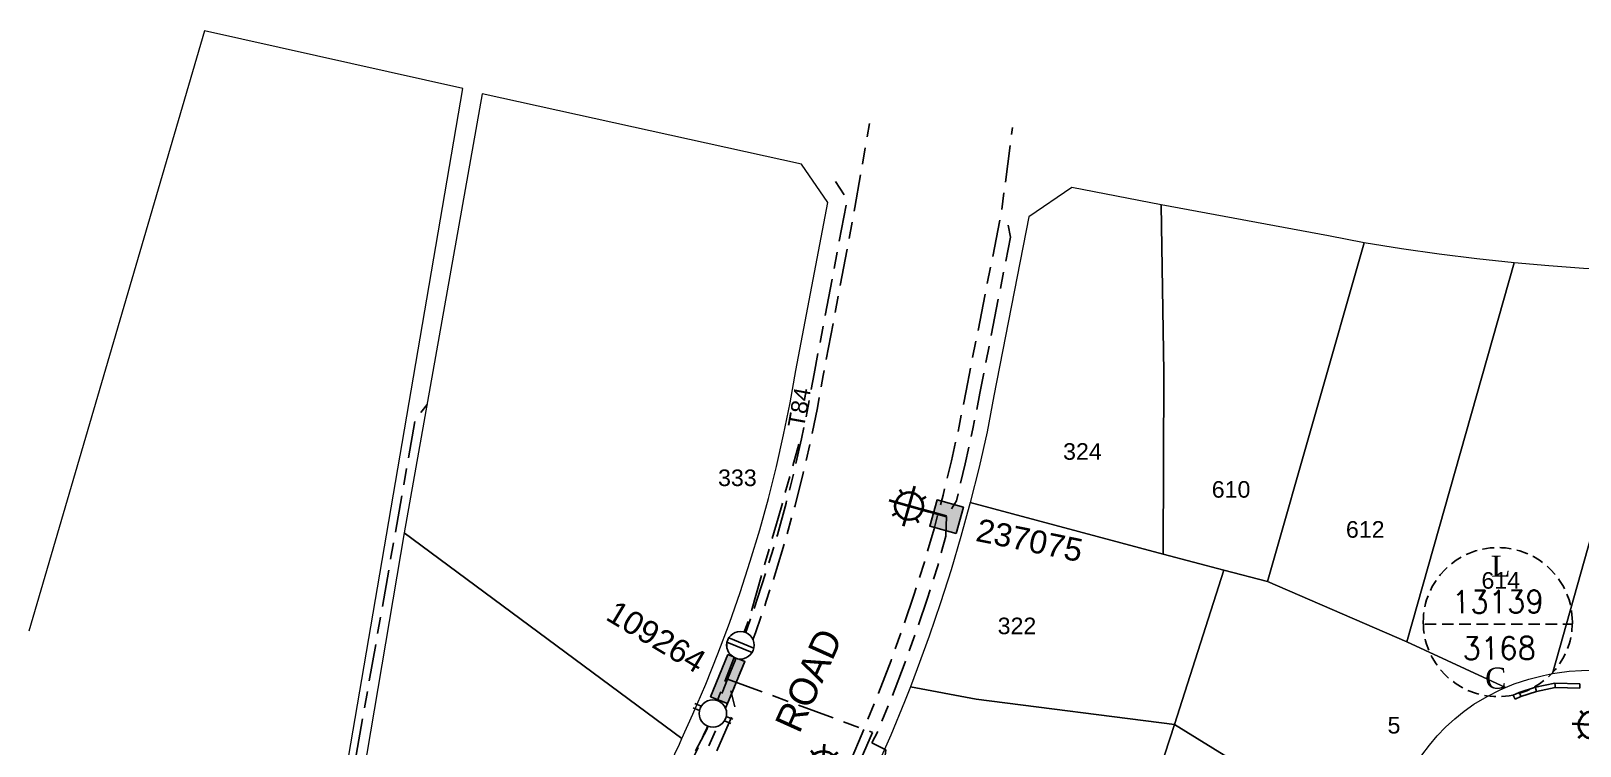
# Model space of a CAD drawing. Header units: metres. Extents: x -1 to 596445, y -2 to 12531291.
# Drawn here: x 297914.9 to 298083.1, y 6265674.9 to 6265752.6 of the extents above; entities that cross this region are included whole.
import ezdxf
from ezdxf.enums import TextEntityAlignment as Align

# ---------------------------------------------------------------- set-up
doc = ezdxf.new("R2010")
doc.units = ezdxf.units.M
for name, pattern in [('Cable Exist UG', [8.2, 4, -1.2, 1.8, -1.2]), ('HIDDEN2', [0.1875, 0.125, -0.0625]), ('IECLCHAINA', [8.2, 4, -1.2, 1.8, -1.2])]:
    doc.linetypes.add(name, pattern=pattern)
doc.layers.get('0').update_dxf_attribs({"color": 6})
doc.layers.add('Cadastre Land Parcels_SP_EXT', color=9, linetype='Continuous', lineweight=5)
for name, color, linetype in [('Equip_LV_EXT', 7, 'Continuous'), ('Equip_SP_SL_EXT', 7, 'Continuous'), ('Mains_HV_EXT', 7, 'Continuous'), ('Mains_LV_EXT', 7, 'Continuous'), ('Mains_SL_EXT', 7, 'Continuous'), ('Notes', 7, 'Continuous'), ('Notes_SL_MISC', 7, 'Continuous'), ('SupportsUG_SP_LV_EXT', 7, 'Continuous'), ('SupportsUG_SP_LV_SL_EXT', 7, 'Continuous'), ('UG_Details_SP_MISC', 7, 'Continuous')]:
    doc.layers.add(name, color=color, linetype=linetype)
doc.styles.add('AR12', font='Simplex')
doc.styles.add('COLUMN_LABEL', font='arial.ttf')
doc.styles.add('iecARIAL', font='arial.ttf', dxfattribs={"height": 2})
doc.styles.add('iecNAME', font='times.ttf')
doc.styles.add('ITALICT', font='ITALICT')
doc.styles.add('POLE_LABEL', font='arial.ttf')
doc.styles.get("Standard").update_dxf_attribs({"font": 'arial.ttf'})

# ---------------------------------------------------------------- blocks, each defined once
blk = doc.blocks.new('COLUMN_EXT')
blk.add_hatch(color=256).paths.add_polyline_path([(-1.49, 1.48), (-1.49, -1.49), (1.48, -1.49), (1.48, 1.48)])
blk.add_lwpolyline([(-1.49, -1.49), (1.48, -1.49), (1.48, 1.48), (-1.49, 1.48)], close=True)
for tag, height, style, flags, p in [('ASSET_NUM', 2.5, 'COLUMN_LABEL', 8, (2, 2)), ('STRUCTURE_PLANT_NUMBER', 0.2, 'POLE_LABEL', 9, (1.81, 0.03)), ('STREET_CODE', 0.2, 'COLUMN_LABEL', 9, (1.81, -0.2))]:
    blk.add_attdef(tag, text='', height=height, dxfattribs=dict(style=style, flags=flags)).set_placement(p, align=Align.MIDDLE_LEFT)
at = {"flags": 9}
for tag, p in [('COLUMN_TYPE', (1.81, -0.4)), ('OWNED_BY', (1.81, -0.6)), ('STATE', (1.81, -0.8)), ('USAGE', (1.81, -1)), ('STREETNAME', (1.81, -1.6)), ('LEGEND', (1.81, -1.2)), ('LOCATION', (1.81, -1.4)), ('SUBURB', (1.81, -1.8)), ('NOTES', (1.81, -2))]:
    blk.add_attdef(tag, text='', height=0.2, dxfattribs=at).set_placement(p, align=Align.MIDDLE_LEFT)
at = {"flags": 1}
blk.add_attdef('Z', (1.81, -2.35), '', height=0.2, dxfattribs=at)
blk = doc.blocks.new('PILLAR_EXT')
blk.add_hatch(color=256).paths.add_polyline_path([(-2.475, 0.99), (-2.475, -0.99), (2.475, -0.99), (2.475, 0.99)])
blk.add_lwpolyline([(-2.475, -0.99), (2.475, -0.99), (2.475, 0.99), (-2.475, 0.99)], close=True)
at = {"style": 'iecARIAL', "flags": 8}
blk.add_attdef('ASSET_NUM', (1.5, 3.5), '', height=2.5, dxfattribs=at)
for tag, p, flags in [('OWNED_BY', (0, -0.2), 9), ('STATE', (0, -0.4), 9), ('SUPPORT_TYPE', (0, -0.6), 9), ('STREETNAME', (0, -1.8), 9), ('USAGE', (0, -0.8), 9), ('LEGEND', (0, -1), 9), ('LOCATION', (0, -1.2), 9), ('NOTES', (0, -1.4), 9), ('PARENT', (0, -1.6), 9), ('SUBURB', (0, -2), 1)]:
    blk.add_attdef(tag, p, '', height=0.2, dxfattribs=dict(flags=flags))
blk = doc.blocks.new('*U183')
at = {"lineweight": 40}
for p, q in [((-5.04, 1.86), (-4.68, 1.43)), ((-3.88, -1.96), (-3.53, 2.53)), ((-1.46, 0.11), (-5.95, 0.46)), ((-2.14, 1.63), (-2.56, 1.26)), ((0, 0), (-2.21, 0.17)), ((-5.27, -1.05), (-4.84, -0.69)), ((-2.36, -1.28), (-2.73, -0.85))]:
    blk.add_line(p, q, dxfattribs=at)
blk.add_circle((-3.7, 0.29), 1.5, dxfattribs=at)
at = {"style": 'iecARIAL', "flags": 8}
blk.add_attdef('ASSET_NUM', (1.5, 1.5), '', height=2.5, dxfattribs=at)
for tag, p, height, flags in [('OPERATING_VOLTAGE', (0.98, -1.65), 0.2, 9), ('ORIENTATION', (0.98, -1.85), 0.2, 9), ('CONSTRUCTED_VOLTAGE', (0.98, -0.65), 0.2, 9), ('CONTROL_TYPE', (0.98, -0.85), 0.2, 9), ('LANTERN_PURPOSE', (0.98, -1.05), 0.2, 9), ('LANTERN_TYPE', (0.98, -1.25), 0.2, 9), ('NO_PHASES', (0.98, -1.45), 0.2, 9), ('LNUMBER', (2.18, -3.25), 2.5, 8), ('OWNED_BY', (0.98, -2.05), 0.2, 9), ('STATE', (0.98, -2.25), 0.2, 9), ('USAGE', (0.98, -2.45), 0.2, 9), ('CEXIST', (0.98, -2.65), 0.2, 9), ('CNEW', (0.98, -2.85), 0.2, 9), ('CNUMBER', (0.98, -3.05), 0.2, 9), ('CREMOVE', (0.98, -3.25), 0.2, 9), ('CREPLACE', (0.98, -3.45), 0.2, 9), ('LKINGHEIGHT', (0.98, -3.65), 0.2, 9), ('LBRACKET', (0.98, -3.85), 0.2, 9), ('LBRACKETVOCAB', (0.98, -4.05), 0.2, 9), ('LCATEGORY', (0.98, -4.25), 0.2, 9), ('LCHARGE1', (0.98, -4.45), 0.2, 9), ('LCHARGE1PERCENT', (0.98, -4.65), 0.2, 9), ('LCHARGE2', (0.98, -4.85), 0.2, 9), ('LCHARGE2PERCENT', (0.98, -5.05), 0.2, 9), ('LCHARGE3', (0.98, -5.25), 0.2, 9), ('LCHARGE3PERCENT', (0.98, -5.45), 0.2, 9), ('LEXIST', (0.98, -5.65), 0.2, 9), ('LLAMP', (0.98, -5.85), 0.2, 9), ('LLAMPVOCAB', (0.98, -6.05), 0.2, 9), ('LMAST', (0.98, -6.25), 0.2, 9), ('LMASTVOCAB', (0.98, -6.45), 0.2, 9), ('LNEW', (0.98, -6.65), 0.2, 9), ('LANTNUMBER', (0.98, -6.85), 0.2, 9), ('LOUTREACH', (0.98, -7.25), 0.2, 9), ('LOUTREACHVOCAB', (0.98, -7.45), 0.2, 9), ('LRATECODE', (0.98, -7.65), 0.2, 9), ('LREMOVE', (0.98, -7.85), 0.2, 9), ('LREPLACE', (0.98, -8.05), 0.2, 9), ('LTYPE', (0.98, -8.25), 0.2, 9), ('LTYPEVOCAB', (0.98, -8.45), 0.2, 9), ('STREETNAME', (0.98, -9.25), 0.2, 9), ('SUBURB', (0.98, -9.45), 0.2, 1), ('LEGEND', (0.98, -8.65), 0.2, 9), ('LOCATION', (0.98, -8.85), 0.2, 9), ('NOTES', (0.98, -9.05), 0.2, 9)]:
    blk.add_attdef(tag, p, '', height=height, dxfattribs=dict(flags=flags))
blk = doc.blocks.new('*U175')
at = {"lineweight": 40}
for p, q in [((0, 0), (-0.12, -2.11)), ((-0.08, -1.36), (-0.34, -5.85)), ((-1.58, -2.06), (-1.2, -2.48)), ((1.33, -2.23), (0.91, -2.61)), ((2.04, -3.73), (-2.45, -3.48)), ((-1.75, -4.98), (-1.33, -4.6)), ((1.17, -5.14), (0.79, -4.72))]:
    blk.add_line(p, q, dxfattribs=at)
blk.add_circle((-0.21, -3.6), 1.5, dxfattribs=at)
at = {"style": 'iecARIAL', "flags": 8}
blk.add_attdef('ASSET_NUM', (1.5, 1.5), '', height=2.5, dxfattribs=at)
for tag, p, height, flags in [('OPERATING_VOLTAGE', (0.98, -1.65), 0.2, 9), ('ORIENTATION', (0.98, -1.85), 0.2, 9), ('CONSTRUCTED_VOLTAGE', (0.98, -0.65), 0.2, 9), ('CONTROL_TYPE', (0.98, -0.85), 0.2, 9), ('LANTERN_PURPOSE', (0.98, -1.05), 0.2, 9), ('LANTERN_TYPE', (0.98, -1.25), 0.2, 9), ('NO_PHASES', (0.98, -1.45), 0.2, 9), ('LNUMBER', (2.18, -3.25), 2.5, 8), ('OWNED_BY', (0.98, -2.05), 0.2, 9), ('STATE', (0.98, -2.25), 0.2, 9), ('USAGE', (0.98, -2.45), 0.2, 9), ('CEXIST', (0.98, -2.65), 0.2, 9), ('CNEW', (0.98, -2.85), 0.2, 9), ('CNUMBER', (0.98, -3.05), 0.2, 9), ('CREMOVE', (0.98, -3.25), 0.2, 9), ('CREPLACE', (0.98, -3.45), 0.2, 9), ('LKINGHEIGHT', (0.98, -3.65), 0.2, 9), ('LBRACKET', (0.98, -3.85), 0.2, 9), ('LBRACKETVOCAB', (0.98, -4.05), 0.2, 9), ('LCATEGORY', (0.98, -4.25), 0.2, 9), ('LCHARGE1', (0.98, -4.45), 0.2, 9), ('LCHARGE1PERCENT', (0.98, -4.65), 0.2, 9), ('LCHARGE2', (0.98, -4.85), 0.2, 9), ('LCHARGE2PERCENT', (0.98, -5.05), 0.2, 9), ('LCHARGE3', (0.98, -5.25), 0.2, 9), ('LCHARGE3PERCENT', (0.98, -5.45), 0.2, 9), ('LEXIST', (0.98, -5.65), 0.2, 9), ('LLAMP', (0.98, -5.85), 0.2, 9), ('LLAMPVOCAB', (0.98, -6.05), 0.2, 9), ('LMAST', (0.98, -6.25), 0.2, 9), ('LMASTVOCAB', (0.98, -6.45), 0.2, 9), ('LNEW', (0.98, -6.65), 0.2, 9), ('LANTNUMBER', (0.98, -6.85), 0.2, 9), ('LOUTREACH', (0.98, -7.25), 0.2, 9), ('LOUTREACHVOCAB', (0.98, -7.45), 0.2, 9), ('LRATECODE', (0.98, -7.65), 0.2, 9), ('LREMOVE', (0.98, -7.85), 0.2, 9), ('LREPLACE', (0.98, -8.05), 0.2, 9), ('LTYPE', (0.98, -8.25), 0.2, 9), ('LTYPEVOCAB', (0.98, -8.45), 0.2, 9), ('STREETNAME', (0.98, -9.25), 0.2, 9), ('SUBURB', (0.98, -9.45), 0.2, 1), ('LEGEND', (0.98, -8.65), 0.2, 9), ('LOCATION', (0.98, -8.85), 0.2, 9), ('NOTES', (0.98, -9.05), 0.2, 9)]:
    blk.add_attdef(tag, p, '', height=height, dxfattribs=dict(flags=flags))
blk = doc.blocks.new('SL_LANTERN_EXT')
at = {"lineweight": 40}
for p, q in [((-1.46, 5.68), (-1.06, 5.28)), ((0, 1.97), (0, 6.47)), ((1.46, 5.68), (1.06, 5.28)), ((-2.25, 4.22), (2.25, 4.22)), ((-1.46, 2.76), (-1.06, 3.16)), ((0, 0), (0, 2.72)), ((1.46, 2.76), (1.06, 3.16))]:
    blk.add_line(p, q, dxfattribs=at)
blk.add_circle((0, 4.22), 1.5, dxfattribs=at)
at = {"style": 'iecARIAL', "flags": 8}
blk.add_attdef('ASSET_NUM', (1.5, 1.5), '', height=2.5, dxfattribs=at)
for tag, p, height, flags in [('OPERATING_VOLTAGE', (0.98, -1.65), 0.2, 9), ('ORIENTATION', (0.98, -1.85), 0.2, 9), ('CONSTRUCTED_VOLTAGE', (0.98, -0.65), 0.2, 9), ('CONTROL_TYPE', (0.98, -0.85), 0.2, 9), ('LANTERN_PURPOSE', (0.98, -1.05), 0.2, 9), ('LANTERN_TYPE', (0.98, -1.25), 0.2, 9), ('NO_PHASES', (0.98, -1.45), 0.2, 9), ('LNUMBER', (2.18, -3.25), 2.5, 8), ('OWNED_BY', (0.98, -2.05), 0.2, 9), ('STATE', (0.98, -2.25), 0.2, 9), ('USAGE', (0.98, -2.45), 0.2, 9), ('CEXIST', (0.98, -2.65), 0.2, 9), ('CNEW', (0.98, -2.85), 0.2, 9), ('CNUMBER', (0.98, -3.05), 0.2, 9), ('CREMOVE', (0.98, -3.25), 0.2, 9), ('CREPLACE', (0.98, -3.45), 0.2, 9), ('LKINGHEIGHT', (0.98, -3.65), 0.2, 9), ('LBRACKET', (0.98, -3.85), 0.2, 9), ('LBRACKETVOCAB', (0.98, -4.05), 0.2, 9), ('LCATEGORY', (0.98, -4.25), 0.2, 9), ('LCHARGE1', (0.98, -4.45), 0.2, 9), ('LCHARGE1PERCENT', (0.98, -4.65), 0.2, 9), ('LCHARGE2', (0.98, -4.85), 0.2, 9), ('LCHARGE2PERCENT', (0.98, -5.05), 0.2, 9), ('LCHARGE3', (0.98, -5.25), 0.2, 9), ('LCHARGE3PERCENT', (0.98, -5.45), 0.2, 9), ('LEXIST', (0.98, -5.65), 0.2, 9), ('LLAMP', (0.98, -5.85), 0.2, 9), ('LLAMPVOCAB', (0.98, -6.05), 0.2, 9), ('LMAST', (0.98, -6.25), 0.2, 9), ('LMASTVOCAB', (0.98, -6.45), 0.2, 9), ('LNEW', (0.98, -6.65), 0.2, 9), ('LANTNUMBER', (0.98, -6.85), 0.2, 9), ('LOUTREACH', (0.98, -7.25), 0.2, 9), ('LOUTREACHVOCAB', (0.98, -7.45), 0.2, 9), ('LRATECODE', (0.98, -7.65), 0.2, 9), ('LREMOVE', (0.98, -7.85), 0.2, 9), ('LREPLACE', (0.98, -8.05), 0.2, 9), ('LTYPE', (0.98, -8.25), 0.2, 9), ('LTYPEVOCAB', (0.98, -8.45), 0.2, 9), ('STREETNAME', (0.98, -9.25), 0.2, 9), ('SUBURB', (0.98, -9.45), 0.2, 1), ('LEGEND', (0.98, -8.65), 0.2, 9), ('LOCATION', (0.98, -8.85), 0.2, 9), ('NOTES', (0.98, -9.05), 0.2, 9)]:
    blk.add_attdef(tag, p, '', height=height, dxfattribs=dict(flags=flags))
blk = doc.blocks.new('LV_UG_LINKS_CLOSED_EXT')
blk.add_wipeout([(-1.06, 1.06), (-1.18, 0.92), (-1.29, 0.76), (-1.37, 0.59), (-1.43, 0.42), (-1.48, 0.23), (-1.49, 0.05), (-1.49, -0.14), (-1.46, -0.33), (-1.41, -0.51), (-1.33, -0.68), (-1.24, -0.84), (-1.12, -0.99), (-0.99, -1.12), (-0.84, -1.24), (-0.68, -1.33), (-0.51, -1.41), (-0.33, -1.46), (-0.14, -1.49), (0.05, -1.49), (0.23, -1.48), (0.42, -1.43), (0.59, -1.37), (0.76, -1.29), (0.92, -1.18), (1.06, -1.06), (1.18, -0.92), (1.29, -0.76), (1.37, -0.59), (1.43, -0.42), (1.48, -0.23), (1.49, -0.05), (1.49, 0.14), (1.46, 0.33), (1.41, 0.51), (1.33, 0.68), (1.24, 0.84), (1.12, 0.99), (0.99, 1.12), (0.84, 1.24), (0.68, 1.33), (0.51, 1.41), (0.33, 1.46), (0.14, 1.49), (-0.05, 1.49), (-0.23, 1.48), (-0.42, 1.43), (-0.59, 1.37), (-0.76, 1.29), (-0.92, 1.18)])
for p, q in [((-0.25, -1.48), (-0.25, 1.48)), ((0.25, -1.48), (0.25, 1.48))]:
    blk.add_line(p, q)
blk.add_circle((0, 0), 1.5)
at = {"flags": 9}
for tag, p in [('ACTUAL_STATUS', (0, 0)), ('CONSTRUCTED_VOLTAGE', (0, -0.2)), ('OPERATING_VOLTAGE', (0, -0.6)), ('ORIENTATION', (0, -0.8)), ('STATE', (0, -1)), ('SWITCH_TYPE', (0, -1.2)), ('NO_PHASES', (0, -0.4)), ('USAGE', (0, -1.4)), ('NOTES', (0, -1.6))]:
    blk.add_attdef(tag, text='', height=0.2, dxfattribs=at).set_placement(p, align=Align.MIDDLE_LEFT)
at = {"flags": 1}
blk.add_attdef('Z', (0, 0), '', height=0.2, dxfattribs=at)
blk = doc.blocks.new('LV_UG_LINKS_OPEN_EXT')
blk.add_wipeout([(-0.25, 1.47), (-0.43, 1.43), (-0.61, 1.36), (-0.77, 1.28), (-0.93, 1.17), (-1.07, 1.05), (-1.19, 0.9), (-1.29, 0.75), (-1.38, 0.58), (-1.44, 0.4), (-1.48, 0.22), (-1.49, 0.03), (-1.49, -0.16), (-1.45, -0.34), (-1.4, -0.52), (-1.32, -0.69), (-1.23, -0.85), (-1.11, -1), (-0.98, -1.13), (-0.83, -1.24), (-0.66, -1.34), (-0.49, -1.41), (-0.31, -1.46), (-0.13, -1.49), (0.06, -1.49), (0.25, -1.47), (0.43, -1.43), (0.61, -1.36), (0.77, -1.28), (0.93, -1.17), (1.07, -1.05), (1.19, -0.9), (1.29, -0.75), (1.38, -0.58), (1.44, -0.4), (1.48, -0.22), (1.49, -0.03), (1.49, 0.16), (1.45, 0.34), (1.4, 0.52), (1.32, 0.69), (1.23, 0.85), (1.11, 1), (0.98, 1.13), (0.83, 1.24), (0.66, 1.34), (0.49, 1.41), (0.31, 1.46), (0.13, 1.49), (-0.06, 1.49)])
for p, q in [((-0.25, 1.47), (-0.25, 2.22)), ((0.25, 1.47), (0.25, 2.22)), ((-0.25, -1.47), (-0.25, -2.22)), ((0.25, -1.47), (0.25, -2.22))]:
    blk.add_line(p, q)
blk.add_lwpolyline([(0, -1.49, 1), (0, 1.49, 1)], format="xyb", close=True)
at = {"flags": 9}
for tag, p in [('ACTUAL_STATUS', (0, 0)), ('CONSTRUCTED_VOLTAGE', (0, -0.2)), ('OPERATING_VOLTAGE', (0, -0.6)), ('ORIENTATION', (0, -0.8)), ('STATE', (0, -1)), ('SWITCH_TYPE', (0, -1.2)), ('NO_PHASES', (0, -0.4)), ('USAGE', (0, -1.4)), ('NOTES', (0, -1.6))]:
    blk.add_attdef(tag, text='', height=0.2, dxfattribs=at).set_placement(p, align=Align.MIDDLE_LEFT)
at = {"flags": 1}
blk.add_attdef('Z', (0, 0), '', height=0.2, dxfattribs=at)

msp = doc.modelspace()

# ---------------------------------------------------------------- linework, layer by layer
at = {"layer": 'Cadastre Land Parcels_SP_EXT', "linetype": 'Continuous'}
for points in [[(297907.72, 6265610.41), (297921.83, 6265629.19), (297935.09, 6265646.96), (297947.61, 6265663.32), (297947.66, 6265663.67), (297961.77, 6265746.33), (297933.73, 6265752.58), (297914.66, 6265687.38)], [(298065.92, 6265673.9), (298066.74, 6265674.97), (298067.6, 6265675.98), (298068.51, 6265676.93), (298069.5, 6265677.84), (298070.52, 6265678.68), (298071.58, 6265679.45), (298073, 6265680.26), (298074.44, 6265681), (298075.02, 6265681.26), (298064.3, 6265686.21), (298049.16, 6265692.75), (298044.43, 6265694), (298039.08, 6265677.22), (298061.87, 6265663.12)]]:
    msp.add_lwpolyline(points, dxfattribs=at)
for points in [[(297998.55, 6265738.11), (297963.9, 6265745.74), (297955.4, 6265698.06), (297985.58, 6265675.72), (297986.76, 6265678.33), (297988.16, 6265681.6), (297989.48, 6265684.9), (297990.73, 6265688.23), (297991.9, 6265691.58), (297992.99, 6265694.96), (297994.02, 6265698.37), (297994.96, 6265701.79), (297995.83, 6265705.24), (297996.62, 6265708.71), (297997.33, 6265712.19), (297997.96, 6265715.69), (298001.41, 6265733.96), (297998.55, 6265738.11)], [(298037.91, 6265715.52), (298037.61, 6265733.7), (298027.9, 6265735.56), (298023.23, 6265732.37), (298019.45, 6265712.95), (298018.73, 6265709.03), (298017.84, 6265705.17), (298016.87, 6265701.33), (298037.85, 6265695.75), (298037.91, 6265715.52)], [(298059.67, 6265729.55), (298055.8, 6265730.31), (298037.61, 6265733.7), (298037.91, 6265715.52), (298037.85, 6265695.75), (298044.43, 6265694), (298049.16, 6265692.75), (298059.67, 6265729.55)], [(298075.96, 6265727.39), (298071.88, 6265727.82), (298067.8, 6265728.32), (298063.73, 6265728.9), (298059.67, 6265729.55), (298049.16, 6265692.75), (298064.3, 6265686.21), (298075.96, 6265727.39)], [(298075.96, 6265681.63), (298077.53, 6265682.16), (298079.14, 6265682.55), (298080.13, 6265682.75), (298092.43, 6265726.45), (298090.98, 6265726.47), (298087.22, 6265726.58), (298083.47, 6265726.78), (298079.71, 6265727.05), (298075.96, 6265727.39), (298064.3, 6265686.21), (298075.02, 6265681.26), (298075.96, 6265681.63)], [(298110.54, 6265726.82), (298106.62, 6265726.6), (298102.7, 6265726.46), (298098.77, 6265726.39), (298094.84, 6265726.4), (298092.43, 6265726.45), (298080.13, 6265682.75), (298080.62, 6265682.84), (298081.93, 6265683.02), (298083.25, 6265683.11), (298084.58, 6265683.14), (298085.9, 6265683.08), (298087.67, 6265682.72), (298094.4, 6265681.33), (298096.63, 6265688.06), (298102.33, 6265703.57), (298110.54, 6265726.82)], [(298044.43, 6265694), (298037.85, 6265695.75), (298016.87, 6265701.33), (298015.87, 6265697.67), (298014.8, 6265694.04), (298013.65, 6265690.43), (298012.43, 6265686.83), (298011.13, 6265683.26), (298010.38, 6265681.32), (298017.52, 6265679.96), (298039.08, 6265677.22), (298044.43, 6265694)], [(297970.36, 6265649.43), (297971.22, 6265650.84), (297971.68, 6265651.52), (297975.01, 6265656.42), (297976.89, 6265659.44), (297978.71, 6265662.49), (297979.39, 6265663.68), (297980.46, 6265665.58), (297982.15, 6265668.71), (297983.76, 6265671.88), (297985.3, 6265675.09), (297985.58, 6265675.72), (297955.4, 6265698.06), (297950.14, 6265666.8), (297947.66, 6265663.67), (297969.57, 6265648.12), (297970.36, 6265649.43)], [(298034.76, 6265663.99), (298039.08, 6265677.22), (298017.52, 6265679.96), (298010.38, 6265681.32), (298009.74, 6265679.68), (298008.25, 6265676.07), (298006.68, 6265672.48), (298008.54, 6265666.98), (298032.12, 6265654.5), (298034.76, 6265663.99)], [(298052.32, 6265646.35), (298053.56, 6265646.59), (298054.7, 6265647.14), (298055.83, 6265647.69), (298056.8, 6265648.5), (298057.73, 6265649.28), (298058.45, 6265650.27), (298059.12, 6265651.21), (298059.58, 6265652.27), (298059.99, 6265653.24), (298060.19, 6265654.28), (298061.87, 6265663.12), (298039.08, 6265677.22), (298034.76, 6265663.99), (298032.12, 6265654.5), (298045.68, 6265647.31), (298046.62, 6265646.82), (298047.64, 6265646.53), (298048.74, 6265646.22), (298049.9, 6265646.16), (298051.12, 6265646.11), (298052.32, 6265646.35)]]:
    msp.add_lwpolyline(points, close=True, dxfattribs=at)
at = {"layer": 'Mains_HV_EXT', "linetype": 'Cable Exist UG', "flags": 128}
for points in [[(298044.91, 6265582.96), (298047.68, 6265586.93), (298047.68, 6265586.93), (298035.48, 6265594.59), (298035.48, 6265594.59), (298040.77, 6265602.68), (298043.15, 6265606.21), (298044.43, 6265608.14), (298044.43, 6265608.14), (298049.28, 6265615.59), (298049.82, 6265616.6), (298050.26, 6265617.68), (298050.6, 6265618.79), (298050.84, 6265619.92), (298050.97, 6265621.08), (298051, 6265622.24), (298050.92, 6265623.39), (298050.74, 6265624.52), (298050.44, 6265625.61), (298050.05, 6265626.67), (298049.56, 6265627.7), (298048.97, 6265628.66), (298048.29, 6265629.56), (298047.52, 6265630.39), (298046.67, 6265631.13), (298045.75, 6265631.77), (298044.75, 6265632.3), (298043.88, 6265632.8), (298025.73, 6265641.85), (298023.18, 6265643.23), (298023.18, 6265643.23), (298001.87, 6265653.71), (297983.41, 6265664.74), (297983.41, 6265664.74), (297984.8, 6265667.33), (297986.45, 6265670.55), (297988.02, 6265673.82), (297988.32, 6265674.48), (297990.13, 6265678.58), (297990.13, 6265678.58), (297990.93, 6265680.45), (297992.28, 6265683.81), (297993.55, 6265687.2), (297994.74, 6265690.62), (297995.86, 6265694.07), (297996.9, 6265697.54), (297997.86, 6265701.03), (297998.74, 6265704.54), (297999.55, 6265708.07), (298000.28, 6265711.62), (298000.91, 6265715.14), (298004.36, 6265733.41), (298005.95, 6265742.53)], [(298045.64, 6265582.06), (298049.51, 6265587.35), (298049.51, 6265587.35), (298048.66, 6265588.34), (298060.75, 6265605.4), (298062.05, 6265607.4), (298062.61, 6265608.43), (298063.1, 6265609.33), (298063.67, 6265610.5), (298064.25, 6265611.85), (298064.76, 6265613.29), (298065.25, 6265614.69), (298065.66, 6265616.12), (298066, 6265617.57), (298066.26, 6265619.04), (298066.48, 6265620.72), (298069.54, 6265635.39), (298045.56, 6265643.61), (298045.56, 6265643.61), (298006.09, 6265664.13), (298003.57, 6265672.56), (298003.57, 6265672.56), (298005.49, 6265677.09), (298006.93, 6265680.63), (298008.29, 6265684.18), (298009.56, 6265687.72), (298010.77, 6265691.29), (298011.9, 6265694.88), (298012.96, 6265698.5), (298013.94, 6265702.15), (298014.85, 6265705.89), (298015.69, 6265709.65), (298016.43, 6265713.49), (298020.26, 6265732.84), (298021.48, 6265742.08)]]:
    msp.add_lwpolyline(points, dxfattribs=at)
at = {"layer": 'Mains_LV_EXT', "linetype": 'Cable Exist UG', "flags": 128}
for points in [[(297990.54, 6265682.16), (297991.35, 6265684.19), (297991.35, 6265684.19), (297992.61, 6265687.54), (297993.79, 6265690.94), (297994.9, 6265694.37), (297995.94, 6265697.82), (297996.89, 6265701.29), (297997.77, 6265704.78), (297998.57, 6265708.28), (297999.29, 6265711.81), (297999.93, 6265715.32), (298003.51, 6265734.27), (298002.27, 6265736.23)], [(297996.66, 6265652.33), (297995.97, 6265656.14), (297995.97, 6265656.14), (297990.56, 6265659.32), (297982.09, 6265664.39), (297982.22, 6265664.62), (297983.43, 6265666.89), (297984.18, 6265668.3), (297984.18, 6265668.3), (297985.55, 6265671), (297987.11, 6265674.24), (297987.4, 6265674.89), (297987.93, 6265676.06), (297987.93, 6265676.06), (297988.59, 6265677.52), (297990.01, 6265680.83), (297990.21, 6265681.33), (297990.54, 6265682.16)], [(298048.33, 6265568.24), (298047.52, 6265570.79), (298055.68, 6265582.89), (298055.68, 6265582.89), (298049.38, 6265587.08), (298047.73, 6265588.06), (298047.73, 6265588.06), (298036.87, 6265594.54), (298038.99, 6265597.93), (298040.93, 6265601.05), (298040.93, 6265601.05), (298041.64, 6265602.17), (298044.02, 6265605.68), (298046.15, 6265608.93), (298046.15, 6265608.93), (298050.15, 6265615.09), (298050.73, 6265616.18), (298051.21, 6265617.35), (298051.58, 6265618.55), (298051.84, 6265619.78), (298051.99, 6265621.02), (298052.02, 6265622.28), (298051.93, 6265623.53), (298051.73, 6265624.75), (298051.42, 6265625.93), (298051.12, 6265627.26), (298050.7, 6265628.35), (298050.28, 6265629.55), (298049.45, 6265630.71), (298048.55, 6265631.4), (298047.6, 6265632.08), (298046.65, 6265632.67), (298042.12, 6265634.76), (298042.12, 6265634.76), (298026.25, 6265642.79), (298002.33, 6265654.6), (297997.58, 6265657.45), (297997.58, 6265657.45), (297991.58, 6265661.04), (297984.76, 6265665.12), (297985.69, 6265666.86), (297987.34, 6265670.11), (297988.92, 6265673.4), (297989.23, 6265674.07), (297991.37, 6265679), (297990.54, 6265682.16)]]:
    msp.add_lwpolyline(points, dxfattribs=at)
at = {"layer": 'Mains_LV_EXT', "linetype": 'Cable Exist UG'}
msp.add_lwpolyline([(297990.54, 6265682.16), (298006.26, 6265676.37), (298006.26, 6265676.37), (298004.6, 6265672.55)], dxfattribs=at)
at = {"layer": 'Mains_SL_EXT', "linetype": 'Cable Exist UG', "flags": 128}
for points in [[(298021, 6265731.48), (298021.25, 6265730.16), (298021.25, 6265730.16), (298017.92, 6265713.21), (298017.18, 6265709.35), (298016.33, 6265705.54), (298015.67, 6265702.79), (298015.39, 6265701.52), (298014.41, 6265699.91)], [(297949.99, 6265665.9), (297949.24, 6265668.37), (297956.6, 6265710.31), (297957.9, 6265712.01)], [(298014.31, 6265699.81), (298014.23, 6265697.69), (298014.23, 6265697.69), (298013.35, 6265694.46), (298012.21, 6265690.86), (298010.99, 6265687.27), (298009.71, 6265683.7), (298008.34, 6265680.14), (298006.87, 6265676.55), (298006.21, 6265675.22), (298007.7, 6265674.46), (298007.34, 6265670.77), (298008.23, 6265668.9), (298008.23, 6265668.9), (298009.34, 6265666.54), (298034, 6265653.84), (298033.93, 6265651.35), (298046.44, 6265645.01), (298073.55, 6265636.5), (298073.55, 6265636.5), (298070.04, 6265620.61), (298069.34, 6265618.7), (298068.94, 6265617.02), (298068.51, 6265615.21), (298068, 6265613.44), (298067.63, 6265612.23), (298067.17, 6265611.04), (298066.72, 6265609.92), (298065.96, 6265608.25), (298065.49, 6265607.36), (298064.89, 6265606.2), (298063.69, 6265604.39), (298049.41, 6265583.5), (298041.73, 6265577.45)]]:
    msp.add_lwpolyline(points, dxfattribs=at)
at = {"layer": 'Notes_SL_MISC', "linetype": 'HIDDEN2', "ltscale": 10}
msp.add_line((298066.24, 6265688.13), (298082.21, 6265688.13), dxfattribs=at)
msp.add_lwpolyline([(298066.08, 6265688.35, 1), (298082.27, 6265688.35, 1), (298066.08, 6265688.35)], format="xyb", dxfattribs=at)
at = {"layer": 'UG_Details_SP_MISC'}
for p, q in [((298080.38, 6265681.72), (298078.25, 6265681.29)), ((298083.09, 6265681.66), (298080.38, 6265681.72)), ((298080.38, 6265681.72), (298080.4, 6265681.48)), ((298080.42, 6265681.24), (298080.4, 6265681.48)), ((298083.09, 6265681.66), (298083.08, 6265681.42)), ((298076.5, 6265680.72), (298075.84, 6265680.4)), ((298075.84, 6265680.4), (298075.95, 6265680.18)), ((298076.05, 6265679.97), (298075.95, 6265680.18)), ((298076.68, 6265680.27), (298076.05, 6265679.97)), ((298078.25, 6265681.29), (298076.5, 6265680.72)), ((298076.5, 6265680.72), (298076.59, 6265680.49)), ((298076.68, 6265680.27), (298076.59, 6265680.49)), ((298078.38, 6265680.82), (298076.68, 6265680.27)), ((298078.25, 6265681.29), (298078.32, 6265681.06)), ((298078.38, 6265680.82), (298078.32, 6265681.06)), ((298080.42, 6265681.24), (298078.38, 6265680.82)), ((298083.08, 6265681.18), (298080.42, 6265681.24)), ((298083.08, 6265681.18), (298083.08, 6265681.42))]:
    msp.add_line(p, q, dxfattribs=at)
at = {"layer": 'UG_Details_SP_MISC', "color": 7, "linetype": 'Cable Exist UG', "flags": 128}
msp.add_lwpolyline([(297997.19, 6265653), (297980.55, 6265662.18), (297983.07, 6265666.64), (297985.82, 6265672.06), (297988.28, 6265676.7), (297989.63, 6265680.35), (297992.81, 6265688.49), (297996.02, 6265699.64), (297998.27, 6265707.68)], dxfattribs=at)

# ---------------------------------------------------------------- block references
at = {"layer": 'Equip_SP_SL_EXT', "rotation": 74.27888531535837}
msp.add_blockref('SL_LANTERN_EXT', (298014.31, 6265699.81), dxfattribs=at)
at = {"layer": 'Equip_SP_SL_EXT'}
for name, p in [('*U175', (298084.7, 6265680.77)), ('*U183', (298004.6, 6265672.55))]:
    msp.add_blockref(name, p, dxfattribs=at)
at = {"layer": 'SupportsUG_SP_LV_EXT'}
ref = msp.add_blockref('PILLAR_EXT', (297990.54, 6265682.16), dxfattribs=dict(at, rotation=247.6573037203962))
ref.add_attrib('ASSET_NUM', '109264', dxfattribs={"layer": '0', "height": 2.5, "rotation": 329.0458, "style": 'iecARIAL'}).set_placement((297987.8, 6265683.77), align=Align.MIDDLE_RIGHT)
at = {"layer": 'SupportsUG_SP_LV_SL_EXT'}
ref = msp.add_blockref('COLUMN_EXT', (298014.31, 6265699.81), dxfattribs=dict(at, rotation=74.27888531535837))
ref.add_attrib('ASSET_NUM', '237075', dxfattribs={"layer": '0', "height": 2.5, "rotation": 348.4653, "style": 'COLUMN_LABEL'}).set_placement((298017.87, 6265699.64), align=Align.TOP_LEFT)

# ---------------------------------------------------------------- texts
at = {"layer": 'Cadastre Land Parcels_SP_EXT'}
for s, p in [('324', (298026.97, 6265705.99)), ('333', (297989.5, 6265703.13)), ('610', (298043.11, 6265701.87)), ('612', (298057.68, 6265697.52)), ('614', (298072.4, 6265691.98)), ('322', (298019.86, 6265687.04)), ('5', (298062.2, 6265676.25))]:
    msp.add_text(s, height=1.8, dxfattribs=at).set_placement(p)
at = {"layer": 'Mains_LV_EXT'}
msp.add_text('T84', height=1.8, rotation=79.7374, dxfattribs=at).set_placement((297998.82, 6265709.37))
at = {"layer": 'Notes', "insert": (297999.12, 6265681.52), "char_height": 3, "attachment_point": 5, "rotation": 65.7633, "style": 'ITALICT'}
msp.add_mtext('{\\fStylus BT|b0|i0|c0|p34; ROAD             }', dxfattribs=at)
at = {"layer": 'Notes_SL_MISC', "linetype": 'IECLCHAINA', "lineweight": 0, "style": 'iecNAME'}
for s, p in [('L', (298073.44, 6265693.27)), ('C', (298072.8, 6265681.11))]:
    msp.add_text(s, height=2.29, rotation=0.4193, dxfattribs=at).set_placement(p)
at = {"layer": 'Notes_SL_MISC', "lineweight": 0, "style": 'AR12', "width": 0.948629}
for s, p in [('13139', (298074.19, 6265688.6, 35.97)), ('3168', (298074.34, 6265683.56, 35.97))]:
    msp.add_text(s, height=2.454, rotation=0.3904, dxfattribs=at).set_placement(p, align=Align.BOTTOM_CENTER)

# ---------------------------------------------------------------- next in the draw order: block references
at = {"layer": 'Equip_LV_EXT', "rotation": 247.6573037203962}
for name, p in [('LV_UG_LINKS_CLOSED_EXT', (297991.93, 6265685.84)), ('LV_UG_LINKS_OPEN_EXT', (297988.94, 6265678.42))]:
    msp.add_blockref(name, p, dxfattribs=at)

doc.saveas('drawing.dxf')
